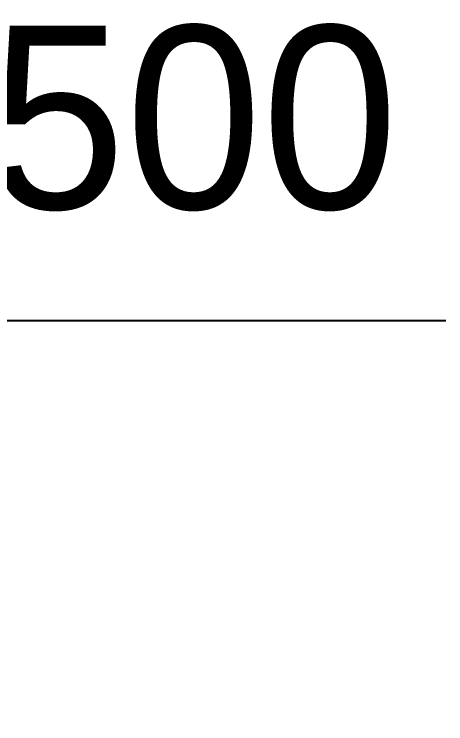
# Model space of a CAD drawing. Header units: millimetres. Extents: x -17 to 589, y 5 to 415.
# Drawn here: x 102.19 to 110.44, y 305.9 to 319.47 of the extents above; entities that cross this region are included whole.
import ezdxf

# ---------------------------------------------------------------- set-up
doc = ezdxf.new("R2010")
doc.units = ezdxf.units.MM
doc.header["$PDSIZE"] = -1
doc.dimstyles.new('ISO-25', dxfattribs={"dimtxt": 2.5, "dimasz": 2.5, "dimexe": 1.25, "dimexo": 0.625, "dimtad": 1, "dimtxsty": 'Standard', "dimcen": 2.5, "dimadec": 0, "dimazin": 0, "dimtfac": 1, "dimtmove": 0, "dimatfit": 3, "dimfxl": 0, "dimarcsym": 0})

# ---------------------------------------------------------------- blocks, each defined once
blk = doc.blocks.new('*D36')
at = {"color": 0, "lineweight": -2}
for p, q in [((91.995, 313.61), (84.547, 309.307)), ((110.435, 313.61), (91.995, 313.61)), ((78.657, 305.904), (81.687, 307.655))]:
    blk.add_line(p, q, dxfattribs=at)
at = {"color": 0}
blk.add_solid([(84.271, 309.783), (84.822, 308.83), (81.687, 307.655)], dxfattribs=at)
at = {"layer": 'Defpoints', "color": 0}
for p in [(81.687, 307.655), (78.657, 305.904)]:
    blk.add_point(p, dxfattribs=at)
at = {"color": 0, "insert": (101.977, 317.176), "char_height": 3.5, "attachment_point": 5}
blk.add_mtext('R3,500', dxfattribs=at)

msp = doc.modelspace()

# ---------------------------------------------------------------- dimensions: what is measured, and where the dimension line sits
dim = msp.add_radius_dim(center=(78.6569, 305.9039), mpoint=(81.6875, 307.6549), dimstyle='ISO-25', override={"dimtxt": 3.5, "dimasz": 3.302, "dimexe": 1, "dimexo": 1, "dimgap": 1.524, "dimtih": 1, "dimtoh": 1, "dimdec": 3, "dimzin": 0, "dimadec": 2, "dimtdec": 3, "dimtzin": 0})
dim.commit()
dim.dimension.update_dxf_attribs({"geometry": '*D36', "text_midpoint": (101.9771, 313.6102), "dimtype": 164})

doc.saveas('drawing.dxf')
